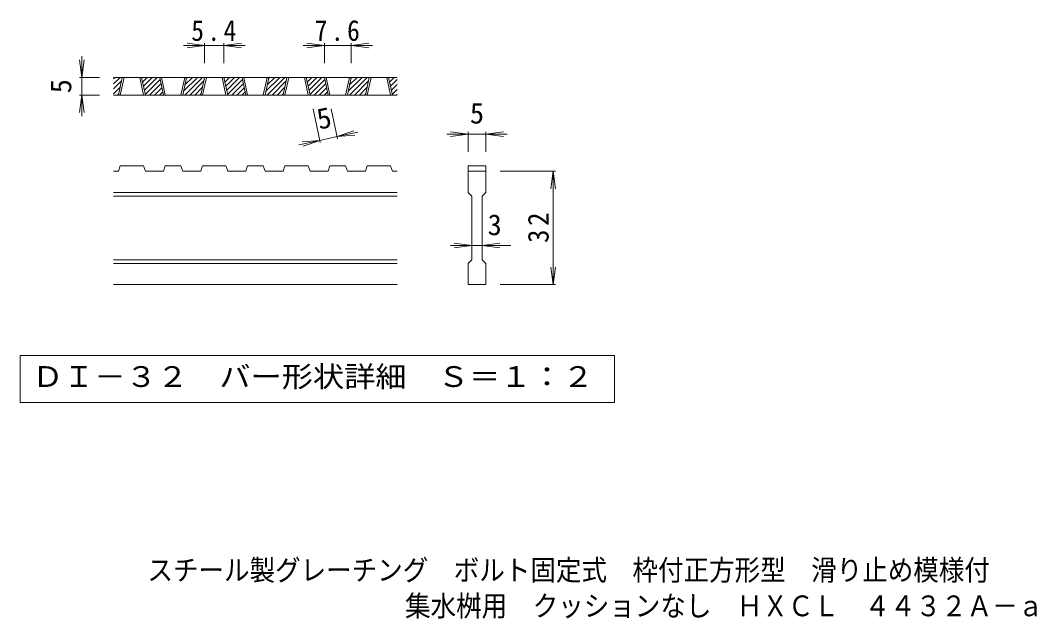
# Model space of a CAD drawing. Units: millimetres on the paper, enlarged 6 times, with parts at other scales. Extents: x -823 to 972, y -824 to 771.
# Drawn here: x -623 to 237, y -824 to -317 of the extents above; entities that cross this region are included whole.
import ezdxf
from ezdxf.enums import TextEntityAlignment as Align

# ---------------------------------------------------------------- set-up
doc = ezdxf.new("R2010")
doc.units = ezdxf.units.MM
doc.header["$LTSCALE"] = 6
for name, color, linetype, lineweight in [('D-0', 3, 'Continuous', 9), ('D-4', 7, 'Continuous', 9), ('F-5_F-5ﾚｲﾔ', 2, 'Continuous', 9)]:
    doc.layers.add(name, color=color, linetype=linetype, lineweight=lineweight)
doc.styles.add('ＭＳ ゴシック', font='')
doc.styles.get('ＭＳ ゴシック').set_extended_font_data('MS Gothic')

msp = doc.modelspace()

# ---------------------------------------------------------------- linework, layer by layer
at = {"layer": 'D-0'}
for p, q in [((-544.492, -370.813), (-539.052, -365.373)), ((-544.492, -366.57), (-543.295, -365.373)), ((-304.492, -365.373), (-544.492, -365.373)), ((-544.492, -375.055), (-537.795, -368.358)), ((-540.366, -380.373), (-537.156, -365.373)), ((-538.866, -380.373), (-535.656, -365.373)), ((-522.366, -365.373), (-519.156, -380.373)), ((-520.866, -365.373), (-517.656, -380.373)), ((-520.763, -365.851), (-520.284, -365.373)), ((-520.015, -369.346), (-516.042, -365.373)), ((-519.267, -372.841), (-511.799, -365.373)), ((-518.52, -376.336), (-507.556, -365.373)), ((-517.772, -379.83), (-505.136, -367.195)), ((-502.316, -380.373), (-505.526, -365.373)), ((-500.816, -380.373), (-504.026, -365.373)), ((-484.316, -365.373), (-487.526, -380.373)), ((-482.816, -365.373), (-486.026, -380.373)), ((-485.321, -377.078), (-473.615, -365.373)), ((-484.373, -380.373), (-469.373, -365.373)), ((-484.166, -371.681), (-477.858, -365.373)), ((-483.011, -366.283), (-482.101, -365.373)), ((-480.13, -380.373), (-468.115, -368.358)), ((-470.686, -380.373), (-467.476, -365.373)), ((-469.186, -380.373), (-465.976, -365.373)), ((-452.686, -365.373), (-449.476, -380.373)), ((-451.186, -365.373), (-447.976, -380.373)), ((-451.084, -365.851), (-450.605, -365.373)), ((-450.336, -369.346), (-446.362, -365.373)), ((-449.588, -372.841), (-442.12, -365.373)), ((-448.84, -376.336), (-437.877, -365.373)), ((-448.093, -379.83), (-435.457, -367.195)), ((-432.637, -380.373), (-435.847, -365.373)), ((-431.137, -380.373), (-434.347, -365.373)), ((-414.637, -365.373), (-417.847, -380.373)), ((-413.137, -365.373), (-416.347, -380.373)), ((-415.642, -377.078), (-403.936, -365.373)), ((-414.694, -380.373), (-399.693, -365.373)), ((-414.487, -371.681), (-408.179, -365.373)), ((-413.332, -366.283), (-412.421, -365.373)), ((-410.451, -380.373), (-398.436, -368.358)), ((-401.007, -380.373), (-397.797, -365.373)), ((-399.507, -380.373), (-396.297, -365.373)), ((-383.007, -365.373), (-379.797, -380.373)), ((-381.507, -365.373), (-378.297, -380.373)), ((-381.405, -365.851), (-380.926, -365.373)), ((-380.657, -369.346), (-376.683, -365.373)), ((-379.909, -372.841), (-372.441, -365.373)), ((-379.161, -376.336), (-368.198, -365.373)), ((-378.413, -379.83), (-365.778, -367.195)), ((-362.958, -380.373), (-366.168, -365.373)), ((-361.458, -380.373), (-364.668, -365.373)), ((-344.958, -365.373), (-348.168, -380.373)), ((-343.458, -365.373), (-346.668, -380.373)), ((-345.963, -377.078), (-334.257, -365.373)), ((-345.014, -380.373), (-330.014, -365.373)), ((-344.808, -371.681), (-338.499, -365.373)), ((-343.652, -366.283), (-342.742, -365.373)), ((-340.772, -380.373), (-328.757, -368.358)), ((-331.328, -380.373), (-328.118, -365.373)), ((-329.828, -380.373), (-326.618, -365.373)), ((-313.328, -365.373), (-310.118, -380.373)), ((-311.828, -365.373), (-308.618, -380.373)), ((-311.726, -365.851), (-311.247, -365.373)), ((-310.978, -369.346), (-307.004, -365.373)), ((-310.23, -372.841), (-304.492, -367.103)), ((-544.492, -379.298), (-538.95, -373.756)), ((-514.071, -380.373), (-504.388, -370.69)), ((-509.829, -380.373), (-503.64, -374.184)), ((-505.586, -380.373), (-502.893, -377.679)), ((-475.888, -380.373), (-469.27, -373.756)), ((-444.392, -380.373), (-434.709, -370.69)), ((-440.149, -380.373), (-433.961, -374.184)), ((-435.907, -380.373), (-433.213, -377.679)), ((-406.208, -380.373), (-399.591, -373.756)), ((-374.713, -380.373), (-365.03, -370.69)), ((-370.47, -380.373), (-364.282, -374.184)), ((-366.228, -380.373), (-363.534, -377.679)), ((-336.529, -380.373), (-329.912, -373.756)), ((-309.482, -376.336), (-304.492, -371.346)), ((-308.734, -379.83), (-304.492, -375.588)), ((-304.492, -380.373), (-544.492, -380.373)), ((-541.324, -380.373), (-540.105, -379.153)), ((-471.645, -380.373), (-470.426, -379.153)), ((-401.966, -380.373), (-400.746, -379.153)), ((-332.286, -380.373), (-331.067, -379.153)), ((-305.034, -380.373), (-304.492, -379.831)), ((-540.366, -444.872), (-544.492, -444.872)), ((-540.366, -444.872), (-538.866, -440.373)), ((-519.156, -440.373), (-538.866, -440.373)), ((-519.156, -440.373), (-517.656, -444.872)), ((-502.316, -444.872), (-517.656, -444.872)), ((-502.316, -444.872), (-500.816, -440.373)), ((-487.526, -440.373), (-500.816, -440.373)), ((-487.526, -440.373), (-486.026, -444.872)), ((-470.686, -444.872), (-486.026, -444.872)), ((-470.686, -444.872), (-469.186, -440.373)), ((-449.476, -440.373), (-469.186, -440.373)), ((-447.976, -444.872), (-449.476, -440.373)), ((-432.637, -444.872), (-447.976, -444.872)), ((-432.637, -444.872), (-431.137, -440.373)), ((-417.847, -440.373), (-431.137, -440.373)), ((-417.847, -440.373), (-416.347, -444.872)), ((-401.007, -444.872), (-416.347, -444.872)), ((-401.007, -444.872), (-399.507, -440.373)), ((-399.507, -440.373), (-379.797, -440.373)), ((-378.297, -444.872), (-379.797, -440.373)), ((-362.958, -444.872), (-378.297, -444.872)), ((-362.958, -444.872), (-361.458, -440.373)), ((-348.168, -440.373), (-361.458, -440.373)), ((-348.168, -440.373), (-346.668, -444.872)), ((-331.328, -444.872), (-346.668, -444.872)), ((-331.328, -444.872), (-329.828, -440.373)), ((-329.828, -440.373), (-310.118, -440.373)), ((-308.618, -444.872), (-310.118, -440.373)), ((-304.492, -444.872), (-308.618, -444.872)), ((-244.492, -440.373), (-229.492, -440.373)), ((-244.492, -440.373), (-244.492, -444.872)), ((-244.492, -444.872), (-229.492, -444.872)), ((-244.492, -462.872), (-244.492, -444.872)), ((-229.492, -440.373), (-229.492, -444.872)), ((-229.492, -444.872), (-229.492, -462.872)), ((-304.492, -462.872), (-544.492, -462.872)), ((-244.492, -462.872), (-241.492, -465.872)), ((-232.492, -465.872), (-229.492, -462.872)), ((-304.492, -465.872), (-544.492, -465.872)), ((-232.492, -465.872), (-232.492, -519.872)), ((-304.492, -519.873), (-544.492, -519.873)), ((-304.492, -522.873), (-544.492, -522.873)), ((-232.492, -519.872), (-229.492, -522.873)), ((-229.492, -522.873), (-229.492, -540.873)), ((-304.492, -540.873), (-544.492, -540.873)), ((-229.492, -540.873), (-244.492, -540.873))]:
    msp.add_line(p, q, dxfattribs=at)
msp.add_lwpolyline([(-244.492, -540.873), (-244.492, -522.873), (-241.492, -519.872), (-241.492, -465.872)], dxfattribs=at)
at = {"layer": 'D-0', "color": 7}
msp.add_lwpolyline([(-623.484, -600.873), (-623.484, -640.743), (-120.5, -640.743), (-120.5, -600.873)], close=True, dxfattribs=at)
at = {"layer": 'D-4'}
for p, q in [((-467.476, -338.373), (-485.476, -338.373)), ((-467.476, -338.373), (-482.348, -336.415)), ((-467.476, -338.373), (-482.348, -340.33)), ((-467.476, -336.573), (-467.476, -353.373)), ((-451.186, -338.373), (-467.476, -338.373)), ((-451.186, -338.373), (-436.315, -336.415)), ((-451.186, -336.573), (-451.186, -353.373)), ((-451.186, -338.373), (-436.315, -340.33)), ((-451.186, -338.373), (-433.186, -338.373)), ((-366.168, -338.373), (-384.168, -338.373)), ((-366.168, -338.373), (-381.039, -336.415)), ((-366.168, -338.373), (-381.039, -340.33)), ((-366.168, -336.573), (-366.168, -353.373)), ((-343.458, -338.373), (-366.168, -338.373)), ((-343.458, -338.373), (-328.586, -336.415)), ((-343.458, -336.573), (-343.458, -353.373)), ((-343.458, -338.373), (-328.586, -340.33)), ((-343.458, -338.373), (-325.458, -338.373)), ((-571.492, -365.373), (-573.45, -350.501)), ((-571.492, -365.373), (-571.492, -347.373)), ((-571.492, -365.373), (-569.534, -350.501)), ((-573.292, -365.373), (-556.492, -365.373)), ((-571.492, -365.373), (-571.492, -380.373)), ((-571.492, -380.373), (-573.45, -395.244)), ((-573.292, -380.373), (-556.492, -380.373)), ((-571.492, -380.373), (-569.534, -395.244)), ((-571.492, -380.373), (-571.492, -398.373)), ((-369.716, -420.475), (-375.786, -392.107)), ((-355.048, -417.336), (-360.447, -392.107)), ((-355.424, -415.576), (-341.292, -410.549)), ((-355.424, -415.576), (-337.823, -411.809)), ((-244.492, -413.373), (-259.364, -411.415)), ((-244.492, -411.573), (-244.492, -428.373)), ((-229.492, -413.373), (-214.62, -411.415)), ((-229.492, -411.573), (-229.492, -428.373)), ((-370.092, -418.715), (-387.694, -422.481)), ((-370.092, -418.715), (-385.044, -419.912)), ((-370.092, -418.715), (-384.225, -423.741)), ((-355.424, -415.576), (-370.092, -418.715)), ((-355.424, -415.576), (-340.472, -414.378)), ((-244.492, -413.373), (-262.492, -413.373)), ((-244.492, -413.373), (-259.364, -415.331)), ((-229.492, -413.373), (-244.492, -413.373)), ((-229.492, -413.373), (-214.62, -415.331)), ((-229.492, -413.373), (-211.492, -413.373)), ((-170.692, -444.872), (-217.492, -444.872)), ((-172.492, -444.872), (-174.45, -459.744)), ((-172.492, -444.872), (-170.534, -459.744)), ((-172.492, -540.873), (-172.492, -444.872)), ((-241.492, -507.872), (-256.364, -505.914)), ((-232.492, -507.872), (-217.62, -505.914)), ((-241.492, -507.872), (-259.492, -507.872)), ((-241.492, -507.872), (-256.364, -509.83)), ((-232.492, -507.872), (-241.492, -507.872)), ((-232.492, -507.872), (-217.62, -509.83)), ((-232.492, -507.872), (-208.492, -507.872)), ((-172.492, -540.873), (-174.45, -526.001)), ((-172.492, -540.873), (-170.534, -526.001)), ((-170.692, -540.873), (-217.492, -540.873))]:
    msp.add_line(p, q, dxfattribs=at)

# ---------------------------------------------------------------- texts
at = {"layer": 'D-0', "color": 2, "style": 'ＭＳ ゴシック', "width": 1.1}
msp.add_text('ＤＩ－３２\u3000バー形状詳細\u3000Ｓ＝１：２', height=17.6, dxfattribs=at).set_placement((-613.492, -632.808), align=Align.BOTTOM_LEFT)
at = {"layer": 'D-4', "color": 2, "style": 'ＭＳ ゴシック'}
for rotation, p in [(90, (-575.092, -378.873)), (12.079, (-369.379, -414.88))]:
    msp.add_text('5', height=17.6, rotation=rotation, dxfattribs=at).set_placement(p, align=Align.BOTTOM_LEFT)
for s, p in [('5', (-242.992, -409.773)), ('3', (-227.992, -504.272))]:
    msp.add_text(s, height=17.6, dxfattribs=at).set_placement(p, align=Align.BOTTOM_LEFT)
at = {"layer": 'D-4', "color": 2, "char_height": 17.6, "attachment_point": 7, "style": 'ＭＳ ゴシック'}
for s, insert in [('\\T1.27;\\W0.9;5.4', (-478.831, -334.773)), ('\\T1.27;\\W0.9;7.6', (-374.313, -334.773))]:
    msp.add_mtext(s, dxfattribs=dict(at, insert=insert))
at = {"layer": 'D-4', "color": 2, "insert": (-176.092, -505.622), "char_height": 17.6, "attachment_point": 7, "rotation": 90, "style": 'ＭＳ ゴシック'}
msp.add_mtext('\\T1.27;\\W0.95;32', dxfattribs=at)
at = {"layer": 'F-5_F-5ﾚｲﾔ', "style": 'ＭＳ ゴシック', "width": 0.9}
for s, p in [('スチール製グレーチング\u3000ボルト固定式\u3000枠付正方形型\u3000滑り止め模様付', (-515.905, -796.619)), ('集水桝用\u3000クッションなし\u3000ＨＸＣＬ\u3000４４３２Ａ－ａ', (-297.873, -826.942))]:
    msp.add_text(s, height=17.6, dxfattribs=at).set_placement(p, align=Align.BOTTOM_LEFT)

doc.saveas('drawing.dxf')
